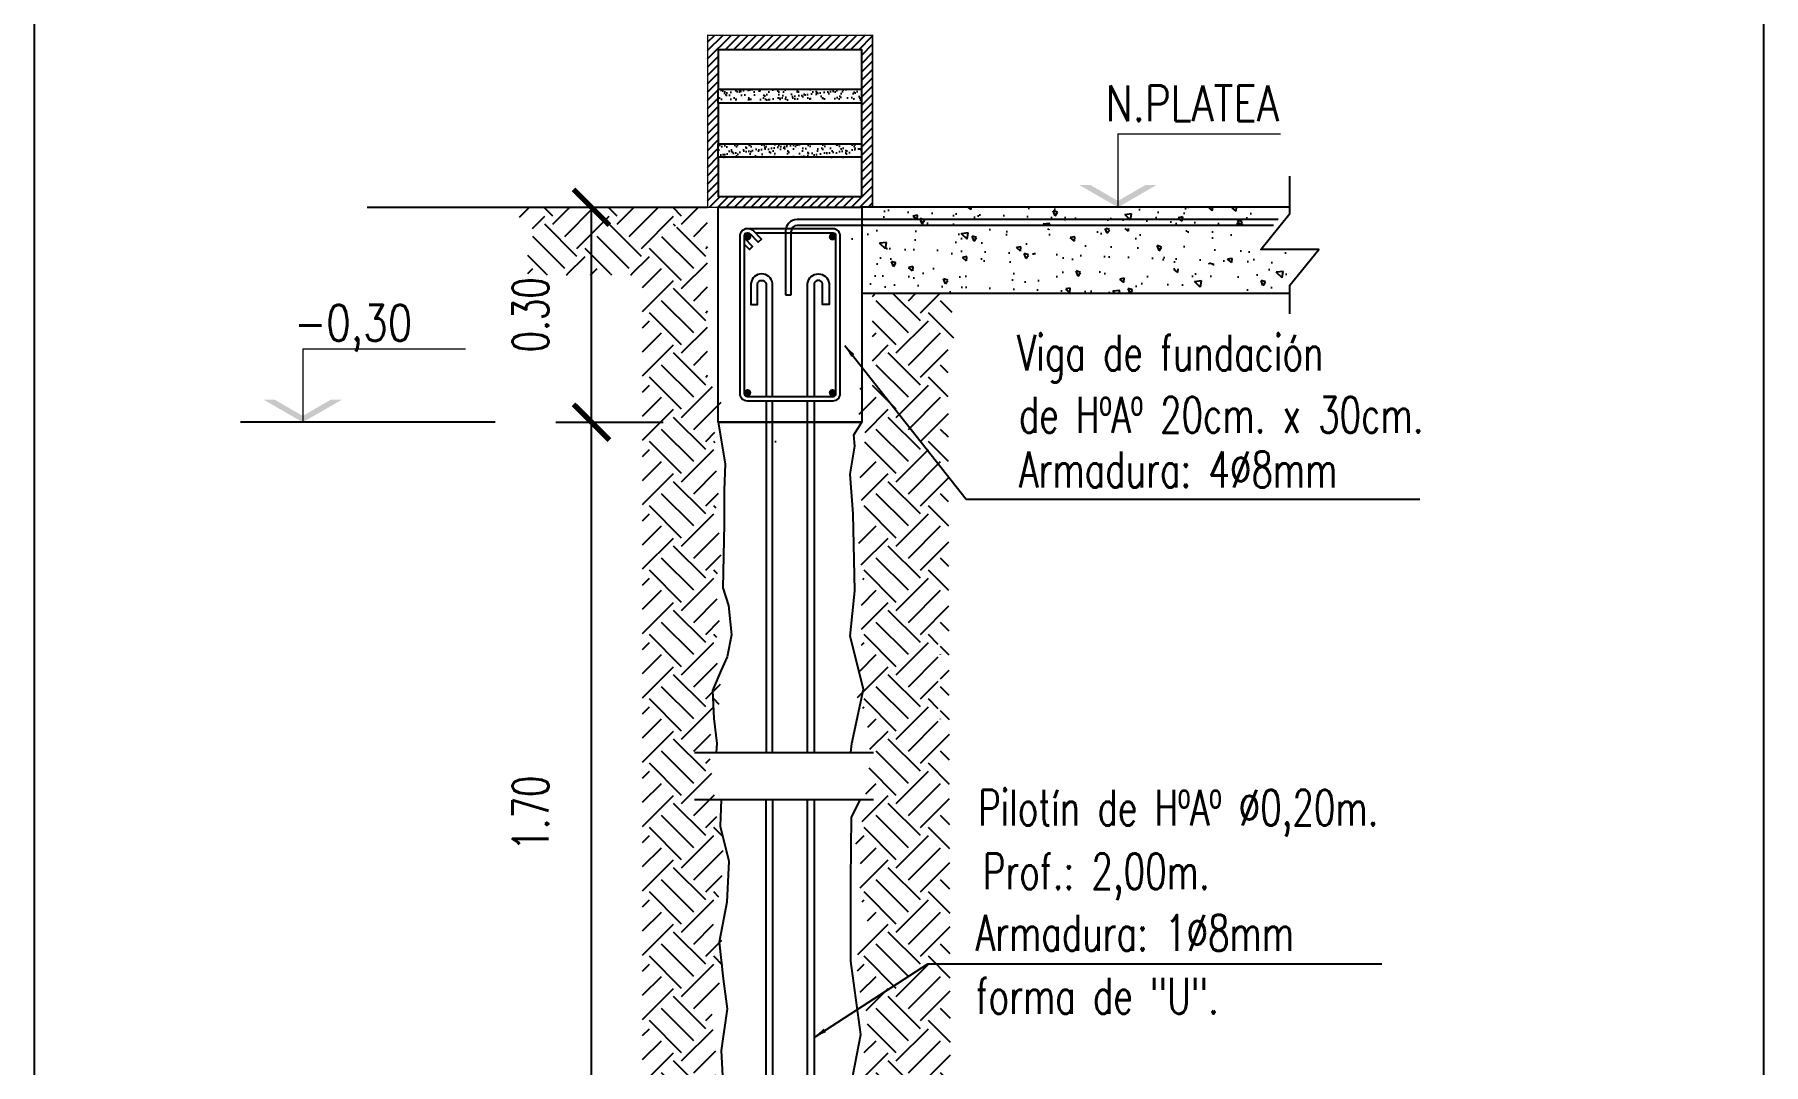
# Model space of a CAD drawing. Header units: millimetres. Extents: x 157 to 449, y 13 to 189.
# Drawn here: x 404.98 to 407.391, y 131.19 to 132.627 of the extents above; entities that cross this region are included whole.
import ezdxf
from ezdxf.enums import TextEntityAlignment as Align

# ---------------------------------------------------------------- set-up
doc = ezdxf.new("R2010")
doc.units = ezdxf.units.MM
doc.header["$LTSCALE"] = 0.1
doc.header["$MEASUREMENT"] = 0
doc.header["$PDMODE"] = 3
doc.header["$PDSIZE"] = 0.1
doc.linetypes.add('ACAD_ISO02W100', pattern=[15, 12, -3])
doc.layers.get('DEFPOINTS').update_dxf_attribs({"color": 1})
doc.layers.add('00-COTAS', color=1, linetype='Continuous', lineweight=9)
doc.layers.add('referencias', color=1, linetype='Continuous', lineweight=5)
for name, color, linetype in [('00-muros-a', 2, 'Continuous'), ('Armad long', 10, 'Continuous'), ('armadura', 10, 'Continuous'), ('CORTE-3', 3, 'Continuous'), ('Cota', 1, 'Continuous'), ('COTAS-HECTOR', 2, 'Continuous'), ('FUNDACION', 4, 'Continuous'), ('hach', 1, 'Continuous'), ('LINEA-TIERRA', 6, 'Continuous'), ('LINEAS DE PROYECCIÓN', 60, 'Continuous'), ('Muros', 7, 'Continuous'), ('SOMBRAS', 1, 'Continuous'), ('TRAMAS', 8, 'Continuous')]:
    doc.layers.add(name, color=color, linetype=linetype)
doc.layers.add('VP', color=11, linetype='Continuous', plot=False)
doc.styles.add('1 en 100', font='romans.shx', dxfattribs={"height": 0.17})
doc.styles.add('ARIALB', font='simplex.shx', dxfattribs={"width": 0.784})
doc.styles.add('C-100', font='romans.shx', dxfattribs={"width": 0.7})
doc.styles.add('COTAS', font='ROMANS.shx', dxfattribs={"width": 0.7})
doc.styles.add('TX2', font='romans.shx', dxfattribs={"width": 0.7, "height": 0.2})
doc.dimstyles.new('1 en 20', dxfattribs={"dimtxt": 0.018, "dimasz": 0.018, "dimexe": 0, "dimexo": 0, "dimgap": 0.01, "dimtad": 1, "dimzin": 0, "dimdsep": 46, "dimtxsty": '1 en 100', "dimblk1": 'C-1', "dimblk2": 'C-1', "dimsah": 1, "dimcen": 0.1, "dimse1": 1, "dimse2": 1, "dimclrd": 1, "dimclrt": 256, "dimadec": 0, "dimazin": 0, "dimtfac": 1, "dimtix": 1, "dimtofl": 0, "dimtmove": 2, "dimatfit": 3, "dimfxl": 1, "dimtolj": 1, "dimtzin": 0, "dimlwd": -1, "dimarcsym": 0})
doc.dimstyles.new('PLA20', dxfattribs={"dimtxt": 0.2, "dimasz": 0.1, "dimexe": 0.1, "dimexo": 0, "dimgap": 0.06, "dimtad": 1, "dimlfac": 0.2, "dimzin": 1, "dimdsep": 46, "dimtxsty": 'TX2', "dimblk1": 'ARCHTICK', "dimblk2": 'ARCHTICK', "dimsah": 1, "dimcen": 0.1, "dimclrd": 2, "dimclre": 1, "dimclrt": 3, "dimadec": 0, "dimazin": 0, "dimtfac": 1, "dimtix": 1, "dimtmove": 2, "dimatfit": 3, "dimldrblk": 'ARCHTICK', "dimfxl": 1, "dimtolj": 1, "dimtzin": 1, "dimarcsym": 0})
pattern_1 = [(50, (294.2225, 157.2285), (1.093108, -0.0956345), [0.1143, -1.2573]), (355, (294.2225, 157.2285), (-0.211457, 1.14634), [0.09144, -1.00584]), (100.451, (294.3136, 157.2205), (0.881655, 1.0507), [0.09714, -1.06854]), (46.1842, (294.2225, 157.5333), (1.626474, -0.252254), [0.17145, -1.88595]), (96.6356, (294.358, 157.5123), (1.424425, 1.484553), [0.14571, -1.60281]), (351.184, (294.2225, 157.5333), (1.424428, 1.48455), [0.13716, -1.50876]), (21, (294.3749, 157.4571), (0.909689, -0.613593), [0.1143, -1.2573]), (326, (294.3749, 157.4571), (0.370812, 1.105128), [0.09144, -1.00584]), (71.4514, (294.4507, 157.406), (1.280499, 0.491537), [0.09714, -1.06854]), (37.5, (294.2225, 157.2285), (0.0185316, 0.5073302), [0, -0.993648, 0, -1.02108, 0, -1.00965]), (7.5, (294.2225, 157.2285), (0.400918, 0.6010834), [0, -0.582168, 0, -0.970788, 0, -0.38481]), (327.5, (293.88264, 157.2285), (0.8135436, -0.0343725), [0, -0.381, 0, -1.18872, 0, -1.57734]), (317.5, (293.73024, 157.2285), (0.888775, 0.152559), [0, -0.4953, 0, -0.789432, 0, -1.12014])]
pattern_2 = [(140, (175.52932, -5.59198), (0.006275213, 0.071726018), [0.0075, -0.0825]), (85, (175.52932, -5.59198), (-0.075219213, -0.013875133), [0.006, -0.066]), (190.451444, (175.52984, -5.586), (-0.068943999, 0.057850885), [0.00637402, -0.070114211]), (136.1842, (175.50932, -5.59198), (0.016551928, 0.106724133), [0.01125, -0.12375]), (186.635635, (175.5107, -5.58309), (-0.09741186, 0.093466195), [0.009561034, -0.105171376]), (81.184164, (175.50932, -5.59198), (-0.09741186, 0.093466195), [0.009, -0.099]), (111, (175.51432, -5.58198), (0.040261889, 0.059690705), [0.0075, -0.0825]), (56, (175.51432, -5.58198), (-0.072515005, 0.024331533), [0.006, -0.066]), (161.451445, (175.51767, -5.577006), (-0.032253115, 0.084022238), [0.006374019, -0.070114211]), (127.5, (175.529318, -5.59198), (-0.0332893854, 0.0012159855), [0, -0.0652, 0, -0.067, 0, -0.06625]), (97.5, (175.529318, -5.59198), (-0.039441171, 0.0263069537), [0, -0.0382, 0, -0.0637, 0, -0.02525]), (57.5, (175.529318, -5.61428), (0.0022554872, 0.0533822436), [0, -0.025, 0, -0.078, 0, -0.1035]), (47.5, (175.52932, -5.62428), (-0.010010498, 0.058318617), [0, -0.0325, 0, -0.0518, 0, -0.0735])]

# ---------------------------------------------------------------- blocks, each defined once
blk = doc.blocks.new('_ARCHTICK')
at = {"color": 0, "linetype": 'ByBlock', "const_width": 0.15}
blk.add_lwpolyline([(-0.5, -0.5), (0.5, 0.5)], dxfattribs=at)
blk = doc.blocks.new('*D351')
at = {"layer": '00-COTAS', "color": 1, "lineweight": -2, "transparency": 16777216}
for p, q in [((405.7069, 132.3858), (405.8568, 132.3858)), ((405.7069, 132.0858), (405.8568, 132.0858))]:
    blk.add_line(p, q, dxfattribs=at)
at = {"layer": '00-COTAS', "color": 2, "lineweight": -2, "transparency": 16777216}
blk.add_line((405.7568, 132.0858), (405.7568, 132.3858), dxfattribs=at)
at = {"layer": 'DEFPOINTS', "color": 0, "transparency": 16777216}
for p in [(405.7069, 132.3858), (405.7568, 132.3858), (405.7069, 132.0858)]:
    blk.add_point(p, dxfattribs=at)
at = {"layer": '00-COTAS', "color": 2, "lineweight": -2, "transparency": 16777216, "xscale": 0.05, "yscale": 0.05, "zscale": 0.05}
for p, rotation in [((405.7568, 132.3858), 90), ((405.7568, 132.0858), 270)]:
    blk.add_blockref('_ARCHTICK', p, dxfattribs=dict(at, rotation=rotation))
at = {"layer": '00-COTAS', "color": 3, "transparency": 16777216, "insert": (405.6718, 132.2358), "char_height": 0.05, "attachment_point": 5, "rotation": 90, "style": 'C-100'}
blk.add_mtext('\\A1;0.30', dxfattribs=at)
blk = doc.blocks.new('niv')
at = {"linetype": 'ByBlock'}
blk.add_line((0, 0.3254), (0, 0), dxfattribs=at)
blk.add_line((0, 0.3254), (0.7204, 0.3254))
for points in [[(-0.1724, 0.0996), (-0.1232, 0.0996), (0, 0), (0, 0.0284)], [(0.1724, 0.0996), (0.1232, 0.0996), (0, 0), (0, 0.0284)]]:
    blk.add_solid(points)
at = {"style": 'COTAS', "width": 0.8}
blk.add_attdef('NIVEL', text='', height=0.1478, dxfattribs=at).set_placement((0.7126, 0.3816), align=Align.RIGHT)
blk = doc.blocks.new('*D352')
at = {"layer": 'COTAS-HECTOR', "color": 1, "lineweight": -2, "transparency": 16777216}
for p, q in [((405.7069, 132.0858), (405.8568, 132.0858)), ((405.8571, 130.9949), (405.6568, 130.9949))]:
    blk.add_line(p, q, dxfattribs=at)
at = {"layer": 'COTAS-HECTOR', "color": 2, "lineweight": -2, "transparency": 16777216}
blk.add_line((405.7568, 130.9949), (405.7568, 132.0858), dxfattribs=at)
at = {"layer": 'DEFPOINTS', "color": 0, "transparency": 16777216}
for p in [(405.7069, 132.0858), (405.7568, 132.0858), (405.8571, 130.9949)]:
    blk.add_point(p, dxfattribs=at)
at = {"layer": 'COTAS-HECTOR', "color": 2, "lineweight": -2, "transparency": 16777216, "xscale": 0.05, "yscale": 0.05, "zscale": 0.05}
for p, rotation in [((405.7568, 132.0858), 90), ((405.7568, 130.9949), 270)]:
    blk.add_blockref('_ARCHTICK', p, dxfattribs=dict(at, rotation=rotation))
at = {"layer": 'COTAS-HECTOR', "color": 3, "transparency": 16777216, "insert": (405.6718, 131.5404), "char_height": 0.05, "attachment_point": 5, "rotation": 90, "style": 'C-100'}
blk.add_mtext('\\A1;1.70', dxfattribs=at)
blk = doc.blocks.new('C-1')
for p, q in [((-1, 0), (0, 0)), ((0, -0.5), (0, 0.5))]:
    blk.add_line(p, q)
at = {"const_width": 0.05}
for points in [[(-0.5, 0), (0, 0)], [(-0.18, -0.18), (0.18, 0.18)]]:
    blk.add_lwpolyline(points, dxfattribs=at)

msp = doc.modelspace()

# ---------------------------------------------------------------- hatches: boundary and pattern name
h = msp.add_hatch()
h.set_pattern_fill('ANSI31,_O', color=2, scale=0.002595)
h.set_pattern_definition([(45, (-1768.9647145, -1472.089786), (-0.005825030997, 0.005825030997), [])])
edge = h.paths.add_edge_path()
edge.add_line((406.0537, 132.6258), (406.1037, 132.6258))
edge.add_line((406.1037, 132.6258), (406.1487, 132.6258))
edge.add_line((406.1487, 132.6258), (406.1487, 132.3858))
edge.add_line((406.1487, 132.3858), (405.9187, 132.3858))
edge.add_line((405.9187, 132.3858), (405.9187, 132.5638))
edge.add_arc((405.9187, 132.5668), 0.003, 270, 450)
edge.add_line((405.9187, 132.5698), (405.9187, 132.6258))
edge.add_line((405.9187, 132.6258), (406.0537, 132.6258))
h.paths.add_polyline_path([(405.9337, 132.6058), (405.9337, 132.5508), (405.9337, 132.5311), (405.9337, 132.4743), (405.9337, 132.4558), (405.9337, 132.4008), (406.1337, 132.4008), (406.1337, 132.4558), (406.1337, 132.4743), (406.1337, 132.5311), (406.1337, 132.5508), (406.1337, 132.6058)], flags=16)
at = {"layer": 'hach'}
h = msp.add_hatch(dxfattribs=at)
h.set_pattern_fill('AR-SAND,_O', color=256, scale=0.000259459)
h.set_pattern_definition([(37.5, (-1768.964714, -1472.089786), (-0.000415143255, 0.0126982894), [0, -0.01001721081, 0, -0.01120345946, 0, -0.01070918919]), (7.5, (-1768.964714, -1472.089786), (0.01166330681, 0.01859870531), [0, -0.00540402162, 0, -0.00902867027, 0, -0.003459891892]), (327.5, (-1768.97282, -1472.089786), (0.02052304528, 3.7289116e-05), [0, -0.003295135135, 0, -0.011862486486, 0, -0.015487135135]), (317.5, (-1768.97282, -1472.089786), (0.01981119444, 0.00578411217), [0, -0.001647567568, 0, -0.00777651892, 0, -0.008896864865])])
h.paths.add_polyline_path([(406.1337, 132.5508), (406.1337, 132.5358), (405.9337, 132.5358), (405.9337, 132.5508)])
h.paths.add_polyline_path([(406.1337, 132.4743), (406.1337, 132.4558), (405.9337, 132.4558), (405.9337, 132.4743)])
at = {"layer": 'SOMBRAS'}
h = msp.add_hatch(dxfattribs=at)
h.set_pattern_fill('AR-CONC', color=1, scale=0.006, style=0)
h.set_pattern_definition(pattern_1)
h.paths.add_polyline_path([(406.0682, 132.2216), (406.0682, 132.1466), (406.0562, 132.1466), (406.0562, 132.2206, 0.812929), (406.0402, 132.2206), (406.0402, 132.0718), (406.1187, 132.0718, 0.414214), (406.1227, 132.0758), (406.1227, 132.2958, 0.414214), (406.1187, 132.2998), (405.9606, 132.2998), (405.9687, 132.2915), (405.9644, 132.2873), (405.9537, 132.2983, 0.242714), (405.9494, 132.2998, 0.464742), (405.9447, 132.2958), (405.9447, 132.2915), (405.9563, 132.2795), (405.952, 132.2753), (405.9447, 132.2829), (405.9447, 132.0758, 0.414214), (405.9487, 132.0718), (406.0282, 132.0718), (406.0282, 132.2216, -0.877104)], flags=17)
h.paths.add_polyline_path([(405.9387, 132.2958, -0.414214), (405.9487, 132.3058), (405.9527, 132.3058), (406.1187, 132.3058, -0.414214), (406.1287, 132.2958), (406.1287, 132.0758, -0.414214), (406.1187, 132.0658), (406.0402, 132.0658), (406.0402, 132.0358), (406.1837, 132.0358), (406.1837, 132.3358), (405.8837, 132.3358), (405.8837, 132.0358), (406.0282, 132.0358), (406.0282, 132.0658), (405.9487, 132.0658, -0.414214), (405.9387, 132.0758)])
h = msp.add_hatch(dxfattribs=at)
h.set_pattern_fill('AR-CONC', color=1, scale=0.006, style=0)
h.set_pattern_definition(pattern_1)
h.paths.add_polyline_path([(406.1227, 132.2958, 0.414214), (406.1187, 132.2998), (405.9606, 132.2998), (405.9687, 132.2915), (405.9644, 132.2873), (405.9537, 132.2983, 0.202963), (405.9501, 132.2998), (405.9487, 132.2998, 0.414214), (405.9447, 132.2958), (405.9447, 132.2915), (405.9563, 132.2795), (405.952, 132.2753), (405.9447, 132.2829), (405.9447, 132.0758, 0.414214), (405.9487, 132.0718), (406.0282, 132.0718), (406.0282, 132.2216, -0.877104), (406.0682, 132.2216), (406.0682, 132.1466), (406.0562, 132.1466), (406.0562, 132.2206, 0.812929), (406.0402, 132.2206), (406.0402, 132.0718), (406.1187, 132.0718, 0.414214), (406.1227, 132.0758)], flags=17)
h.paths.add_polyline_path([(405.9387, 132.2958, -0.414214), (405.9487, 132.3058), (405.9527, 132.3058), (406.1187, 132.3058, -0.414214), (406.1287, 132.2958), (406.1287, 132.0758, -0.414214), (406.1187, 132.0658), (406.0402, 132.0658), (406.0402, 132.0358), (406.1837, 132.0358), (406.1837, 132.3358), (405.8837, 132.3358), (405.8837, 132.0358), (406.0282, 132.0358), (406.0282, 132.0658), (405.9487, 132.0658, -0.414214), (405.9387, 132.0758)])
at = {"layer": 'TRAMAS', "linetype": 'ACAD_ISO02W100'}
h = msp.add_hatch(dxfattribs=at)
h.set_pattern_fill('EARTH', color=256, scale=0.01, angle=45)
h.set_pattern_definition([(45, (-1146.231373, -1390.72306), (7e-18, 0.0898025612), [0.0635, -0.0635]), (45, (-1146.24821, -1390.70622), (7e-18, 0.0898025612), [0.0635, -0.0635]), (45, (-1146.26505, -1390.68938), (7e-18, 0.0898025612), [0.0635, -0.0635]), (135, (-1146.26505, -1390.67816), (-0.0898025612, 7e-18), [0.0635, -0.0635]), (135, (-1146.24821, -1390.66132), (-0.0898025612, 7e-18), [0.0635, -0.0635]), (135, (-1146.231373, -1390.64448), (-0.0898025612, 7e-18), [0.0635, -0.0635])])
h.paths.add_polyline_path([(405.8351, 132.3324), (405.8777, 132.359), (405.8777, 132.362)], flags=16)
h.paths.add_polyline_path([(405.6863, 132.2926), (405.8337, 132.2926), (405.8337, 132.2928), (405.6777, 132.2928)], flags=16)
h.paths.add_polyline_path([(405.9178, 131.4694), (405.9178, 131.5588)], flags=16)
h.paths.add_polyline_path([(405.932, 132.1858), (405.9319, 132.1855), (405.932, 132.1858)], flags=17)
h.paths.add_polyline_path([(405.934, 132.1358), (405.9187, 132.1358), (405.9187, 132.3858), (405.6406, 132.3858), (405.6874, 132.3451), (405.668, 132.3483), (405.668, 132.2912), (405.828, 132.2912), (405.828, 130.9075), (405.9312, 131.0823), (405.9312, 130.9949), (405.9301, 131.2048), (405.9301, 131.2095), (405.9255, 131.2449), (405.9249, 131.2612), (405.9365, 131.2763), (405.9354, 131.2966), (405.9354, 131.3111), (405.9406, 131.3233), (405.9394, 131.3361), (405.9383, 131.368), (405.9336, 131.3765), (405.9267, 131.3858), (405.9249, 131.3939), (405.9342, 131.4195), (405.9365, 131.4409), (405.9389, 131.4526), (405.9389, 131.4601), (405.9365, 131.4648), (405.9348, 131.4746), (405.9423, 131.4932), (405.9418, 131.5002), (405.933, 131.5292), (405.9306, 131.5403), (405.9325, 131.5472), (405.9284, 131.5629), (405.9273, 131.5826), (405.9233, 131.6036), (405.9229, 131.6094), (405.9217, 131.6227), (405.9235, 131.6451), (405.9231, 131.6537), (405.9263, 131.6644), (405.929, 131.6748), (405.9306, 131.6839), (405.9319, 131.6862), (405.9394, 131.7), (405.9399, 131.7048), (405.9392, 131.7089), (405.9369, 131.7157), (405.9369, 131.7216), (405.9358, 131.7376), (405.9367, 131.7448), (405.9314, 131.7512), (405.9334, 131.7636), (405.9356, 131.7703), (405.9349, 131.7732), (405.9338, 131.7754), (405.9316, 131.7855), (405.9329, 131.7923), (405.9336, 131.7952), (405.9347, 131.8015), (405.9362, 131.8084), (405.9314, 131.8127), (405.9322, 131.8144), (405.9347, 131.8209), (405.9341, 131.8312), (405.9314, 131.8436), (405.9322, 131.8473), (405.9353, 131.856), (405.9344, 131.8605), (405.9308, 131.8692), (405.9333, 131.8758), (405.9336, 131.884), (405.9347, 131.8881), (405.9365, 131.8945), (405.9371, 131.8975), (405.9392, 131.9104), (405.9359, 131.9238), (405.9345, 131.9341), (405.9315, 131.9394), (405.9303, 131.9414), (405.9295, 131.9426), (405.9295, 131.9479), (405.9271, 131.9573), (405.9295, 131.962), (405.9345, 131.9787), (405.9332, 131.9926), (405.9365, 132.001), (405.9362, 132.0074), (405.9353, 132.0118), (405.9318, 132.0177), (405.9286, 132.0209), (405.9292, 132.0329), (405.9295, 132.0459), (405.93, 132.0511), (405.9285, 132.0653), (405.929, 132.0729), (405.9314, 132.0852), (405.9361, 132.0904), (405.9385, 132.1027), (405.9375, 132.1112), (405.9375, 132.1263), (405.9361, 132.1316)])
at = {"layer": 'TRAMAS'}
h = msp.add_hatch(dxfattribs=at)
h.set_pattern_fill('AR-CONC', color=256, scale=0.01, angle=90, style=0)
h.set_pattern_definition(pattern_2)
h.paths.add_polyline_path([(406.7297, 132.322), (406.6903, 132.327), (406.6655, 132.3406), (406.7308, 132.377), (406.7149, 132.3573), (406.1337, 132.3548), (406.1337, 132.3499), (406.1087, 132.3358), (406.1587, 132.3358), (406.1337, 132.3217), (406.1337, 132.2658), (406.7297, 132.2661)])
h.paths.add_polyline_path([(406.2878, 132.3058), (406.7396, 132.3058), (406.7396, 132.2998), (406.2878, 132.2998)])
h = msp.add_hatch(dxfattribs=at)
h.set_pattern_fill('AR-CONC', color=256, scale=0.01, angle=90, style=0)
h.set_pattern_definition(pattern_2)
h.paths.add_polyline_path([(406.7148, 132.3858), (406.1337, 132.3858), (406.1337, 132.3608), (406.7148, 132.3608)])
at = {"layer": 'TRAMAS', "linetype": 'ACAD_ISO02W100'}
h = msp.add_hatch(dxfattribs=at)
h.set_pattern_fill('EARTH', color=256, scale=0.01, angle=45)
h.set_pattern_definition([(45, (-1146.201373, -1390.72306), (7e-18, 0.0898025612), [0.0635, -0.0635]), (45, (-1146.21821, -1390.70622), (7e-18, 0.0898025612), [0.0635, -0.0635]), (45, (-1146.23505, -1390.68938), (7e-18, 0.0898025612), [0.0635, -0.0635]), (135, (-1146.23505, -1390.67816), (-0.0898025612, 7e-18), [0.0635, -0.0635]), (135, (-1146.21821, -1390.66132), (-0.0898025612, 7e-18), [0.0635, -0.0635]), (135, (-1146.201373, -1390.64448), (-0.0898025612, 7e-18), [0.0635, -0.0635])])
h.paths.add_polyline_path([(406.2405, 131.6607), (406.2435, 131.6607), (406.2435, 131.7874), (406.2405, 131.7874)], flags=16)
h.paths.add_polyline_path([(406.1487, 132.2647), (406.1487, 132.1358), (406.1334, 132.1358), (406.1313, 132.1316), (406.1299, 132.1263), (406.1299, 132.1112), (406.1289, 132.1027), (406.1313, 132.0904), (406.136, 132.0852), (406.1384, 132.0729), (406.1389, 132.0653), (406.1374, 132.0511), (406.1379, 132.0459), (406.1382, 132.0329), (406.1388, 132.0209), (406.1344, 132.0165), (406.1338, 132.0147), (406.1321, 132.0118), (406.1312, 132.0074), (406.1309, 132.001), (406.1338, 131.9936), (406.1338, 131.9881), (406.1329, 131.9787), (406.1379, 131.962), (406.1403, 131.9573), (406.1379, 131.9479), (406.1379, 131.9426), (406.137, 131.9414), (406.1359, 131.9394), (406.1329, 131.9341), (406.1315, 131.9238), (406.1282, 131.9104), (406.1303, 131.8975), (406.1309, 131.8945), (406.1326, 131.8881), (406.1338, 131.884), (406.1341, 131.8758), (406.1358, 131.8714), (406.135, 131.8654), (406.133, 131.8605), (406.1321, 131.856), (406.1362, 131.8446), (406.1332, 131.8309), (406.133, 131.8271), (406.1327, 131.8209), (406.1352, 131.8144), (406.136, 131.8127), (406.1312, 131.8084), (406.1327, 131.8015), (406.1338, 131.7952), (406.1345, 131.7923), (406.1358, 131.7855), (406.1336, 131.7754), (406.1325, 131.7732), (406.1318, 131.7703), (406.1354, 131.7592), (406.1346, 131.7597), (406.136, 131.7512), (406.1307, 131.7448), (406.1316, 131.7376), (406.1305, 131.7216), (406.1305, 131.7164), (406.128, 131.7078), (406.1275, 131.7048), (406.128, 131.7), (406.1355, 131.6862), (406.1368, 131.6839), (406.1384, 131.6748), (406.1411, 131.6644), (406.1443, 131.6537), (406.1439, 131.6451), (406.1457, 131.6227), (406.1445, 131.6094), (406.1441, 131.6036), (406.1401, 131.5826), (406.139, 131.5629), (406.1349, 131.5472), (406.1368, 131.5403), (406.1344, 131.5292), (406.1256, 131.5002), (406.125, 131.4932), (406.1326, 131.4746), (406.1309, 131.4648), (406.1285, 131.4601), (406.1285, 131.4526), (406.1309, 131.4409), (406.1332, 131.4195), (406.1425, 131.3939), (406.1407, 131.3858), (406.1338, 131.3765), (406.1291, 131.368), (406.128, 131.3361), (406.1268, 131.3233), (406.132, 131.3111), (406.132, 131.2966), (406.1309, 131.2763), (406.1425, 131.2612), (406.1419, 131.2449), (406.1372, 131.2095), (406.1372, 131.2048), (406.1362, 130.9823), (406.1362, 130.9823), (406.2583, 130.9916), (406.2542, 132.1938), (406.2626, 132.1961), (406.2584, 132.2669)])

# ---------------------------------------------------------------- linework, layer by layer
at = {"color": 1}
for p, q in [((405.9337, 132.5311), (405.9337, 132.5508)), ((406.1337, 132.5311), (406.1337, 132.5508)), ((405.9337, 132.4558), (405.9337, 132.4743)), ((406.1337, 132.4558), (406.1337, 132.4743))]:
    msp.add_line(p, q, dxfattribs=at)
msp.add_lwpolyline([(404.98, 133.7302), (407.3914, 133.7302), (407.3914, 129.7441), (404.98, 129.7441)], close=True)
at = {"color": 2, "const_width": 0.002}
msp.add_lwpolyline([(406.1487, 132.6258), (405.9187, 132.6258), (405.9187, 132.3858), (406.1487, 132.3858)], close=True, dxfattribs=at)
at = {"color": 1}
for points in [[(406.1337, 132.5508), (406.1337, 132.6058), (405.9337, 132.6058), (405.9337, 132.5508), (406.1337, 132.5508)], [(406.1337, 132.4743), (406.1337, 132.5311), (405.9337, 132.5311), (405.9337, 132.4743), (406.1337, 132.4743)], [(406.1337, 132.4008), (406.1337, 132.4558), (405.9337, 132.4558), (405.9337, 132.4008), (406.1337, 132.4008)]]:
    msp.add_lwpolyline(points, dxfattribs=at)
at = {"const_width": 0.002}
msp.add_lwpolyline([(405.9187, 132.4758), (405.9187, 132.3858)], dxfattribs=at)
msp.add_lwpolyline([(406.7308, 132.2372), (406.7308, 132.277), (406.7713, 132.327), (406.6903, 132.327), (406.7308, 132.377), (406.7308, 132.4294)])
at = {"layer": '00-muros-a'}
for p, q in [((406.7308, 132.3858), (406.1337, 132.3858)), ((406.1337, 132.2658), (406.7308, 132.2658))]:
    msp.add_line(p, q, dxfattribs=at)
at = {"layer": 'Armad long'}
for points in [[(406.0092, 132.1218), (406.0092, 132.2797, 0.877104), (405.9792, 132.2797), (405.9792, 132.2504), (405.9882, 132.2504), (405.9882, 132.279, -0.812929), (406.0002, 132.279), (406.0002, 132.1218)], [(406.0582, 132.1218), (406.0582, 132.2797, -0.877104), (406.0882, 132.2797), (406.0882, 132.2504), (406.0792, 132.2504), (406.0792, 132.279, 0.812929), (406.0672, 132.279), (406.0672, 132.1218)], [(406.0672, 131.5594), (406.0672, 131.0914, -0.816149), (406.0002, 131.091), (406.0002, 131.5594), (406.0092, 131.5594), (406.0092, 131.0937, 0.838009), (406.0582, 131.0929), (406.0582, 131.5594)]]:
    msp.add_lwpolyline(points, format="xyb", dxfattribs=at)
for points in [[(406.0002, 132.1158), (406.0002, 131.625)], [(406.0092, 131.625), (406.0092, 132.1158)], [(406.0582, 131.625), (406.0582, 132.1158)], [(406.0672, 132.1158), (406.0672, 131.625)]]:
    msp.add_lwpolyline(points, dxfattribs=at)
at = {"layer": 'armadura'}
for p, q in [((406.7144, 132.3686), (406.0435, 132.3686)), ((406.0275, 132.3526), (406.0275, 132.2639)), ((406.0355, 132.2639), (406.0355, 132.3526)), ((406.7079, 132.3606), (406.0435, 132.3606)), ((406.0275, 132.2639), (406.0355, 132.2639))]:
    msp.add_line(p, q, dxfattribs=at)
for radius in [0.016, 0.008]:
    msp.add_arc((406.0435, 132.3526), radius, 90, 180, dxfattribs=at)
at = {"layer": 'CORTE-3'}
msp.add_lwpolyline([(405.9337, 132.3858), (406.1337, 132.3858), (406.1337, 132.0858), (405.9337, 132.0858)], close=True, dxfattribs=at)
at = {"layer": 'Cota', "ltscale": 0.2}
for p, q in [((405.9003, 131.625), (406.1503, 131.625)), ((405.9003, 131.5594), (406.1503, 131.5594))]:
    msp.add_line(p, q, dxfattribs=at)
at = {"layer": 'FUNDACION', "color": 1}
for p, q in [((405.4439, 132.3858), (405.9187, 132.3858)), ((405.6224, 132.0858), (405.2674, 132.0858))]:
    msp.add_line(p, q, dxfattribs=at)
at = {"layer": 'hach', "linetype": 'Continuous'}
for p, q in [((405.954, 132.6263), (405.954, 132.6263)), ((406.0726, 132.6267), (406.0726, 132.6267)), ((406.0842, 132.6264), (406.0842, 132.6264)), ((406.0967, 132.6262), (406.0967, 132.6262)), ((406.1139, 132.6264), (406.1139, 132.6264)), ((406.1257, 132.6259), (406.1257, 132.6259)), ((406.1308, 132.6263), (406.1308, 132.6263)), ((406.149, 132.6143), (406.149, 132.6143)), ((406.1494, 132.6016), (406.1494, 132.6016)), ((406.1494, 132.5905), (406.1494, 132.5905)), ((406.1496, 132.6009), (406.1496, 132.6009)), ((406.1498, 132.5889), (406.1498, 132.5889))]:
    msp.add_line(p, q, dxfattribs=at)
at = {"layer": 'LINEA-TIERRA'}
for points in [[(405.9337, 132.0858), (405.9432, 132.0279), (405.9418, 131.991), (405.9418, 131.9438), (405.9398, 131.8549), (405.948, 131.8302), (405.9521, 131.7892), (405.9459, 131.7585), (405.9377, 131.74), (405.9254, 131.7113), (405.9275, 131.6723), (405.9316, 131.6374), (405.9308, 131.625)], [(406.1185, 131.625), (406.1199, 131.6374), (406.1363, 131.7133), (406.1178, 131.7872), (406.124, 131.8508), (406.122, 131.9582), (406.1178, 132.0136), (406.124, 132.0525), (406.1225, 132.0684), (406.1337, 132.0858)], [(405.9377, 131.5594), (405.9364, 131.522), (405.9484, 131.4734), (405.9457, 131.4159), (405.9351, 131.3605), (405.9404, 131.3093), (405.9461, 131.2672), (405.9377, 131.2093), (405.9404, 131.1562)], [(406.1215, 131.1739), (406.1327, 131.2313), (406.1184, 131.3339), (406.1183, 131.4474), (406.1196, 131.5349), (406.1322, 131.5594)]]:
    msp.add_lwpolyline(points, dxfattribs=at)
at = {"layer": 'Muros', "color": 2}
msp.add_lwpolyline([(405.9777, 132.3558), (405.9737, 132.3558, 0.414214), (405.9637, 132.3458), (405.9637, 132.1258, 0.414214), (405.9737, 132.1158), (406.0937, 132.1158, 0.414214), (406.1037, 132.1258), (406.1037, 132.3458, 0.414214), (406.0937, 132.3558), (405.9777, 132.3558, -0.202963), (405.9813, 132.3543), (405.9937, 132.3415), (405.9894, 132.3373), (405.9787, 132.3483, 0.202963), (405.9751, 132.3498), (405.9737, 132.3498, 0.414214), (405.9697, 132.3458), (405.9697, 132.1258, 0.414214), (405.9737, 132.1218), (406.0937, 132.1218, 0.414214), (406.0977, 132.1258), (406.0977, 132.3458, 0.414214), (406.0937, 132.3498), (405.9856, 132.3498)], format="xyb", dxfattribs=at)
at = {"layer": 'Muros', "color": 2, "const_width": 0.005}
for points in [[(405.9721, 132.3445, 1), (405.9771, 132.3445, 1)], [(406.0953, 132.3445, -1), (406.0903, 132.3445, -1)], [(405.9721, 132.1271, -1), (405.9771, 132.1271, -1)], [(406.0953, 132.1271, 1), (406.0903, 132.1271, 1)]]:
    msp.add_lwpolyline(points, format="xyb", close=True, dxfattribs=at)
at = {"layer": 'Muros', "color": 2}
msp.add_lwpolyline([(405.9697, 132.3432), (405.9813, 132.3312), (405.977, 132.327), (405.9697, 132.3346)], dxfattribs=at)
at = {"layer": 'VP'}
for p, q in [((405.9337, 132.0858), (406.1337, 132.0858)), ((405.9308, 131.625), (406.1185, 131.625)), ((405.9377, 131.5594), (406.1322, 131.5594))]:
    msp.add_line(p, q, dxfattribs=at)

# ---------------------------------------------------------------- block references
at = {"layer": '00-COTAS'}
ref = msp.add_blockref('niv', (406.4911, 132.3858), dxfattribs=dict(at, xscale=0.3150000000000546, yscale=0.3150000000000546, zscale=0.3150000000000546))
ref.add_attrib('NIVEL', 'N.PLATEA', dxfattribs={"color": 2, "height": 0.05, "style": 'COTAS', "width": 0.8}).set_placement((406.7156, 132.506), align=Align.RIGHT)
ref = msp.add_blockref('niv', (405.3541, 132.0858), dxfattribs=dict(at, xscale=0.3150000000000546, yscale=0.3150000000000546, zscale=0.3150000000000546))
ref.add_attrib('NIVEL', '-0,30', dxfattribs={"color": 2, "height": 0.05, "style": 'COTAS', "width": 0.8}).set_placement((405.5069, 132.1996), align=Align.RIGHT)

# ---------------------------------------------------------------- texts
at = {"layer": 'referencias', "style": 'ARIALB', "width": 0.7}
for s, p in [('Viga de fundación', (406.3503, 132.158)), ('de HºAº 20cm. x 30cm.', (406.3529, 132.0712)), ('Armadura: 4%%C8mm', (406.3533, 131.995)), ('Pilotín de HºAº %%C0,20m.', (406.296, 131.523)), ('Prof.: 2,00m.', (406.3026, 131.4341)), ('Armadura: 1%%C8mm', (406.2928, 131.3483)), ('forma de "U".', (406.2928, 131.2603))]:
    msp.add_text(s, height=0.05, dxfattribs=at).set_placement(p)

# ---------------------------------------------------------------- dimensions: what is measured, and where the dimension line sits
at = {"layer": '00-COTAS'}
dim = msp.add_linear_dim(base=(405.7568, 132.3858), p1=(405.7069, 132.0858), p2=(405.7069, 132.3858), angle=90, dimstyle='PLA20', override={"dimscale": 1, "dimtxt": 0.05, "dimasz": 0.05, "dimlfac": 1, "dimtxsty": 'C-100'}, dxfattribs=at)
dim.commit()
dim.dimension.update_dxf_attribs({"geometry": '*D351', "text_midpoint": (405.6718, 132.2358)})
at = {"layer": 'COTAS-HECTOR'}
dim = msp.add_linear_dim(base=(405.7568, 132.0858), p1=(405.8571, 130.9949), p2=(405.7069, 132.0858), angle=90, text='1.70', dimstyle='PLA20', override={"dimscale": 1, "dimtxt": 0.05, "dimasz": 0.05, "dimlfac": 1, "dimtxsty": 'C-100'}, dxfattribs=at)
dim.commit()
dim.dimension.update_dxf_attribs({"geometry": '*D352', "text_midpoint": (405.6718, 131.5404)})

# ---------------------------------------------------------------- leaders
at = {"layer": 'LINEAS DE PROYECCIÓN'}
for points in [[(406.1101, 132.1931), (406.2792, 131.9783), (406.9121, 131.9783)], [(406.0672, 131.2274), (406.226, 131.3299), (406.859, 131.3299)]]:
    msp.add_leader(points, dimstyle='1 en 20', override={"dimgap": 0.01, "dimtad": 0, "dimclrd": 2}, dxfattribs=at)

doc.saveas('drawing.dxf')
